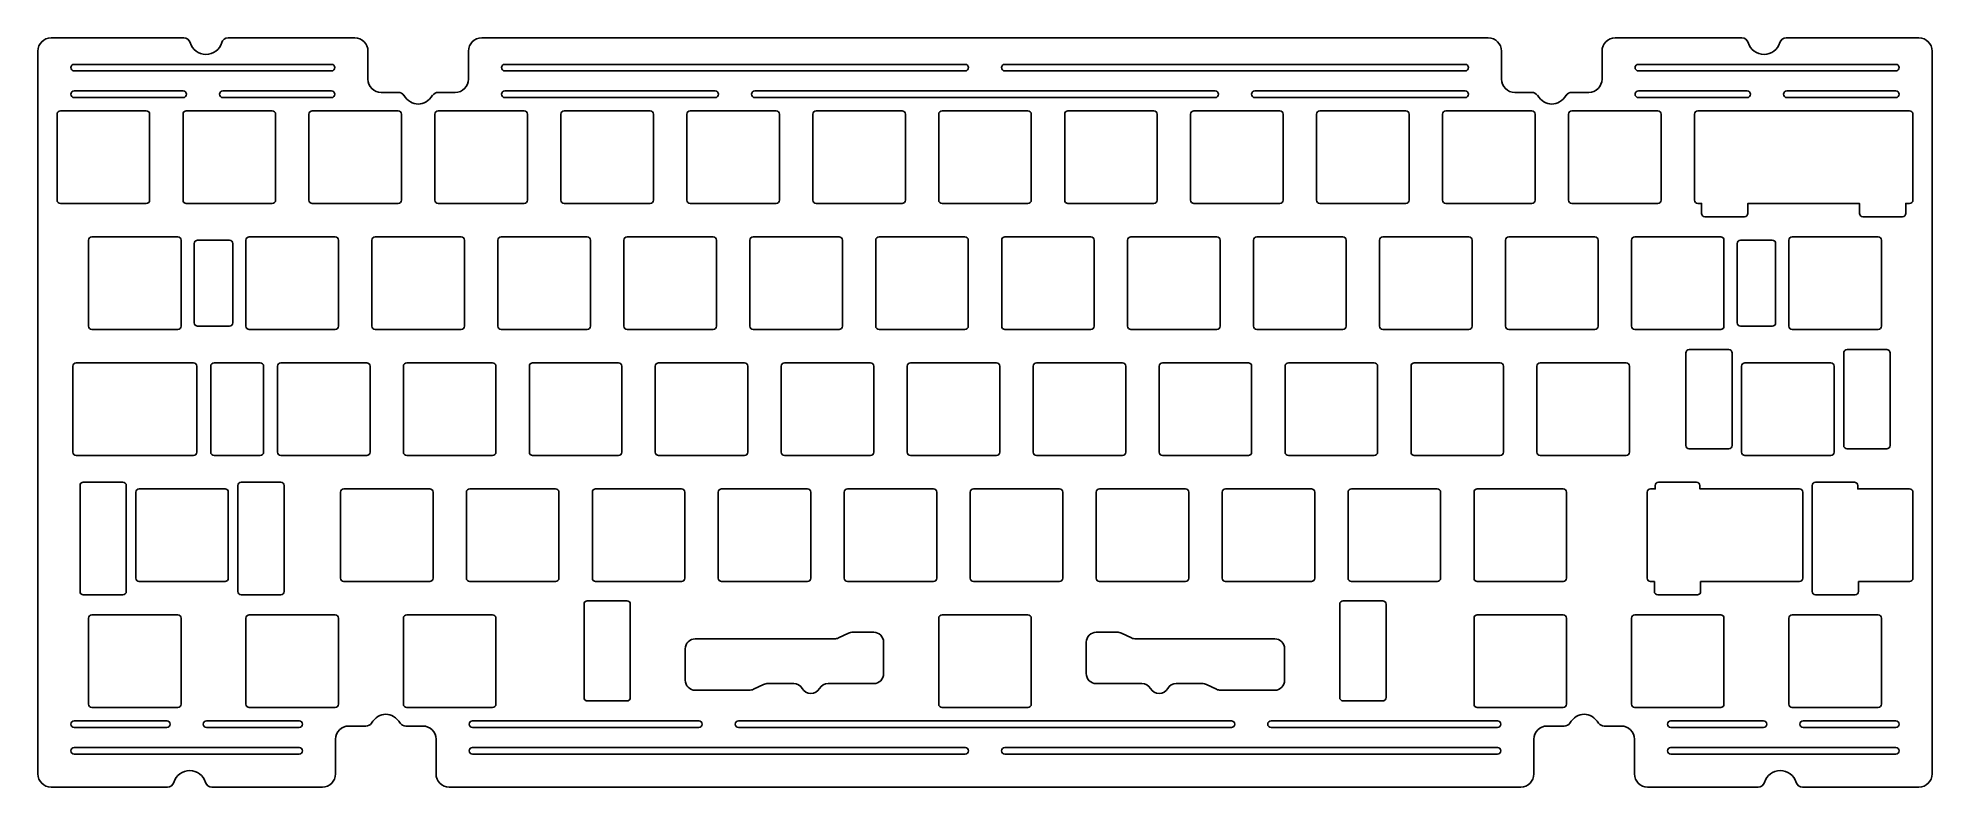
# Model space of a CAD drawing. Header units: millimetres. Extents: x -287 to 0, y -7 to 107.
import ezdxf

# ---------------------------------------------------------------- set-up
doc = ezdxf.new("R2010")
doc.units = ezdxf.units.MM
doc.header["$MEASUREMENT"] = 0

msp = doc.modelspace()

# ---------------------------------------------------------------- linework, layer by layer
for p, q in [((-264.88, 106.51), (-284.94, 106.51)), ((-239.02, 106.51), (-258.18, 106.51)), ((-67.57, 106.51), (-219.82, 106.51)), ((-29.21, 106.51), (-48.37, 106.51)), ((-2.44, 106.51), (-22.5, 106.51)), ((-286.94, 104.51), (-286.94, -4.75)), ((-237.02, 100.27), (-237.02, 104.51)), ((-221.82, 104.51), (-221.82, 100.27)), ((-65.57, 100.27), (-65.57, 104.51)), ((-50.37, 104.51), (-50.37, 100.27)), ((-0.44, -4.75), (-0.44, 104.51)), ((-232.43, 98.27), (-235.02, 98.27)), ((-223.82, 98.27), (-226.4, 98.27)), ((-60.98, 98.27), (-63.57, 98.27)), ((-52.37, 98.27), (-54.95, 98.27)), ((-241.92, -4.75), (-241.92, 0.48)), ((-239.92, 2.48), (-237.33, 2.48)), ((-231.3, 2.48), (-228.72, 2.48)), ((-226.72, 0.48), (-226.72, -4.75)), ((-60.67, -4.75), (-60.67, 0.48)), ((-58.67, 2.48), (-56.08, 2.48)), ((-50.05, 2.48), (-47.47, 2.48)), ((-45.47, 0.48), (-45.47, -4.75)), ((-284.94, -6.75), (-267.33, -6.75)), ((-260.63, -6.75), (-243.92, -6.75)), ((-224.72, -6.75), (-62.67, -6.75)), ((-43.47, -6.75), (-26.76, -6.75)), ((-20.05, -6.75), (-2.44, -6.75))]:
    msp.add_line(p, q)
for points in [[(-281.44, 102.51), (-242.52, 102.51, -1), (-242.52, 101.51), (-281.44, 101.51, -1)], [(-146.69, 101.51), (-216.32, 101.51, -1), (-216.32, 102.51), (-146.69, 102.51, -1)], [(-140.69, 102.51, 1), (-140.69, 101.51), (-71.07, 101.51, 1), (-71.07, 102.51)], [(-5.94, 101.51, 1), (-5.94, 102.51), (-44.87, 102.51, 1), (-44.87, 101.51)], [(-264.98, 97.48), (-281.44, 97.48, -1), (-281.44, 98.48), (-264.98, 98.48, -1)], [(-258.98, 98.48), (-242.52, 98.48, -1), (-242.52, 97.48), (-258.98, 97.48, -1)], [(-184.51, 97.48), (-216.32, 97.48, -1), (-216.32, 98.48), (-184.51, 98.48, -1)], [(-108.88, 97.48), (-178.51, 97.48, -1), (-178.51, 98.48), (-108.88, 98.48, -1)], [(-102.88, 98.48), (-71.07, 98.48, -1), (-71.07, 97.48), (-102.88, 97.48, -1)], [(-28.41, 97.48), (-44.87, 97.48, -1), (-44.87, 98.48), (-28.41, 98.48, -1)], [(-22.41, 98.48, 1), (-22.41, 97.48), (-5.94, 97.48, 1), (-5.94, 98.48)], [(-284.04, 81.98), (-284.04, 94.98, -0.414214), (-283.54, 95.48), (-270.54, 95.48, -0.414214), (-270.04, 94.98), (-270.04, 81.98, -0.414214), (-270.54, 81.48), (-283.54, 81.48, -0.414214)], [(-250.99, 94.98, 0.414214), (-251.49, 95.48), (-264.49, 95.48, 0.414214), (-264.99, 94.98), (-264.99, 81.98, 0.414214), (-264.49, 81.48), (-251.49, 81.48, 0.414214), (-250.99, 81.98)], [(-245.44, 95.48), (-232.44, 95.48, -0.414214), (-231.94, 94.98), (-231.94, 81.98, -0.414214), (-232.44, 81.48), (-245.44, 81.48, -0.414214), (-245.94, 81.98), (-245.94, 94.98, -0.414214)], [(-226.39, 95.48), (-213.39, 95.48, -0.414214), (-212.89, 94.98), (-212.89, 81.98, -0.414214), (-213.39, 81.48), (-226.39, 81.48, -0.414214), (-226.89, 81.98), (-226.89, 94.98, -0.414214)], [(-194.34, 81.48), (-207.34, 81.48, -0.414214), (-207.84, 81.98), (-207.84, 94.98, -0.414214), (-207.34, 95.48), (-194.34, 95.48, -0.414214), (-193.84, 94.98), (-193.84, 81.98, -0.414214)], [(-188.79, 81.98), (-188.79, 94.98, -0.414214), (-188.29, 95.48), (-175.29, 95.48, -0.414214), (-174.79, 94.98), (-174.79, 81.98, -0.414214), (-175.29, 81.48), (-188.29, 81.48, -0.414214)], [(-169.74, 81.98), (-169.74, 94.98, -0.414214), (-169.24, 95.48), (-156.24, 95.48, -0.414214), (-155.74, 94.98), (-155.74, 81.98, -0.414214), (-156.24, 81.48), (-169.24, 81.48, -0.414214)], [(-136.69, 94.98), (-136.69, 81.98, -0.414214), (-137.19, 81.48), (-150.19, 81.48, -0.414214), (-150.69, 81.98), (-150.69, 94.98, -0.414214), (-150.19, 95.48), (-137.19, 95.48, -0.414214)], [(-131.64, 81.98), (-131.64, 94.98, -0.414214), (-131.14, 95.48), (-118.14, 95.48, -0.414214), (-117.64, 94.98), (-117.64, 81.98, -0.414214), (-118.14, 81.48), (-131.14, 81.48, -0.414214)], [(-112.59, 81.98), (-112.59, 94.98, -0.414214), (-112.09, 95.48), (-99.09, 95.48, -0.414214), (-98.59, 94.98), (-98.59, 81.98, -0.414214), (-99.09, 81.48), (-112.09, 81.48, -0.414214)], [(-93.54, 81.98), (-93.54, 94.98, -0.414214), (-93.04, 95.48), (-80.04, 95.48, -0.414214), (-79.54, 94.98), (-79.54, 81.98, -0.414214), (-80.04, 81.48), (-93.04, 81.48, -0.414214)], [(-73.99, 95.48), (-60.99, 95.48, -0.414214), (-60.49, 94.98), (-60.49, 81.98, -0.414214), (-60.99, 81.48), (-73.99, 81.48, -0.414214), (-74.49, 81.98), (-74.49, 94.98, -0.414214)], [(-54.94, 95.48), (-41.94, 95.48, -0.414214), (-41.44, 94.98), (-41.44, 81.98, -0.414214), (-41.94, 81.48), (-54.94, 81.48, -0.414214), (-55.44, 81.98), (-55.44, 94.98, -0.414214)], [(-35.31, 79.98), (-35.31, 81.48), (-35.89, 81.48, -0.414214), (-36.39, 81.98), (-36.39, 94.98, -0.414214), (-35.89, 95.48), (-3.84, 95.48, -0.414214), (-3.34, 94.98), (-3.34, 81.98, -0.414214), (-3.84, 81.48), (-4.43, 81.48), (-4.43, 79.98, -0.414214), (-4.93, 79.48), (-10.93, 79.48, -0.414214), (-11.43, 79.98), (-11.43, 81.48), (-28.31, 81.48), (-28.31, 79.98, -0.414214), (-28.81, 79.48), (-34.81, 79.48, -0.414214)], [(-265.28, 75.93, 0.414214), (-265.78, 76.43), (-278.78, 76.43, 0.414214), (-279.28, 75.93), (-279.28, 62.93, 0.414214), (-278.78, 62.43), (-265.78, 62.43, 0.414214), (-265.28, 62.93)], [(-263.28, 63.43, 0.414214), (-262.78, 62.93), (-257.97, 62.93, 0.414214), (-257.47, 63.43), (-257.47, 75.43, 0.414214), (-257.97, 75.93), (-262.78, 75.93, 0.414214), (-263.28, 75.43)], [(-241.47, 75.93), (-241.47, 62.93, -0.414214), (-241.97, 62.43), (-254.97, 62.43, -0.414214), (-255.47, 62.93), (-255.47, 75.93, -0.414214), (-254.97, 76.43), (-241.97, 76.43, -0.414214)], [(-235.92, 76.43, 0.414214), (-236.42, 75.93), (-236.42, 62.93, 0.414214), (-235.92, 62.43), (-222.92, 62.43, 0.414214), (-222.42, 62.93), (-222.42, 75.93, 0.414214), (-222.92, 76.43)], [(-217.37, 62.93), (-217.37, 75.93, -0.414214), (-216.87, 76.43), (-203.87, 76.43, -0.414214), (-203.37, 75.93), (-203.37, 62.93, -0.414214), (-203.87, 62.43), (-216.87, 62.43, -0.414214)], [(-198.32, 62.93), (-198.32, 75.93, -0.414214), (-197.82, 76.43), (-184.82, 76.43, -0.414214), (-184.32, 75.93), (-184.32, 62.93, -0.414214), (-184.82, 62.43), (-197.82, 62.43, -0.414214)], [(-165.77, 62.43), (-178.77, 62.43, -0.414214), (-179.27, 62.93), (-179.27, 75.93, -0.414214), (-178.77, 76.43), (-165.77, 76.43, -0.414214), (-165.27, 75.93), (-165.27, 62.93, -0.414214)], [(-146.22, 75.93, 0.414214), (-146.72, 76.43), (-159.72, 76.43, 0.414214), (-160.22, 75.93), (-160.22, 62.93, 0.414214), (-159.72, 62.43), (-146.72, 62.43, 0.414214), (-146.22, 62.93)], [(-140.67, 76.43), (-127.67, 76.43, -0.414214), (-127.17, 75.93), (-127.17, 62.93, -0.414214), (-127.67, 62.43), (-140.67, 62.43, -0.414214), (-141.17, 62.93), (-141.17, 75.93, -0.414214)], [(-108.62, 62.43), (-121.62, 62.43, -0.414214), (-122.12, 62.93), (-122.12, 75.93, -0.414214), (-121.62, 76.43), (-108.62, 76.43, -0.414214), (-108.12, 75.93), (-108.12, 62.93, -0.414214)], [(-103.07, 62.93), (-103.07, 75.93, -0.414214), (-102.57, 76.43), (-89.57, 76.43, -0.414214), (-89.07, 75.93), (-89.07, 62.93, -0.414214), (-89.57, 62.43), (-102.57, 62.43, -0.414214)], [(-70.52, 62.43, 0.414214), (-70.02, 62.93), (-70.02, 75.93, 0.414214), (-70.52, 76.43), (-83.52, 76.43, 0.414214), (-84.02, 75.93), (-84.02, 62.93, 0.414214), (-83.52, 62.43)], [(-51.47, 62.43), (-64.47, 62.43, -0.414214), (-64.97, 62.93), (-64.97, 75.93, -0.414214), (-64.47, 76.43), (-51.47, 76.43, -0.414214), (-50.97, 75.93), (-50.97, 62.93, -0.414214)], [(-45.92, 62.93), (-45.92, 75.93, -0.414214), (-45.42, 76.43), (-32.42, 76.43, -0.414214), (-31.92, 75.93), (-31.92, 62.93, -0.414214), (-32.42, 62.43), (-45.42, 62.43, -0.414214)], [(-29.92, 63.43, 0.414214), (-29.42, 62.93), (-24.61, 62.93, 0.414214), (-24.11, 63.43), (-24.11, 75.43, 0.414214), (-24.61, 75.93), (-29.42, 75.93, 0.414214), (-29.92, 75.43)], [(-21.61, 76.43, 0.414214), (-22.11, 75.93), (-22.11, 62.93, 0.414214), (-21.61, 62.43), (-8.61, 62.43, 0.414214), (-8.11, 62.93), (-8.11, 75.93, 0.414214), (-8.61, 76.43)], [(-281.66, 43.88, 0.414214), (-281.16, 43.38), (-263.4, 43.38, 0.414214), (-262.9, 43.88), (-262.9, 56.88, 0.414214), (-263.4, 57.38), (-281.16, 57.38, 0.414214), (-281.66, 56.88)], [(-260.8, 43.88), (-260.8, 56.88, -0.414214), (-260.3, 57.38), (-253.3, 57.38, -0.414214), (-252.8, 56.88), (-252.8, 43.88, -0.414214), (-253.3, 43.38), (-260.3, 43.38, -0.414214)], [(-237.21, 43.38, 0.414214), (-236.71, 43.88), (-236.71, 56.88, 0.414214), (-237.21, 57.38), (-250.21, 57.38, 0.414214), (-250.71, 56.88), (-250.71, 43.88, 0.414214), (-250.21, 43.38)], [(-231.66, 43.88), (-231.66, 56.88, -0.414214), (-231.16, 57.38), (-218.16, 57.38, -0.414214), (-217.66, 56.88), (-217.66, 43.88, -0.414214), (-218.16, 43.38), (-231.16, 43.38, -0.414214)], [(-212.61, 43.88, 0.414214), (-212.11, 43.38), (-199.11, 43.38, 0.414214), (-198.61, 43.88), (-198.61, 56.88, 0.414214), (-199.11, 57.38), (-212.11, 57.38, 0.414214), (-212.61, 56.88)], [(-180.06, 43.38, 0.414214), (-179.56, 43.88), (-179.56, 56.88, 0.414214), (-180.06, 57.38), (-193.06, 57.38, 0.414214), (-193.56, 56.88), (-193.56, 43.88, 0.414214), (-193.06, 43.38)], [(-161.01, 43.38), (-174.01, 43.38, -0.414214), (-174.51, 43.88), (-174.51, 56.88, -0.414214), (-174.01, 57.38), (-161.01, 57.38, -0.414214), (-160.51, 56.88), (-160.51, 43.88, -0.414214)], [(-141.96, 43.38), (-154.96, 43.38, -0.414214), (-155.46, 43.88), (-155.46, 56.88, -0.414214), (-154.96, 57.38), (-141.96, 57.38, -0.414214), (-141.46, 56.88), (-141.46, 43.88, -0.414214)], [(-136.41, 43.88), (-136.41, 56.88, -0.414214), (-135.91, 57.38), (-122.91, 57.38, -0.414214), (-122.41, 56.88), (-122.41, 43.88, -0.414214), (-122.91, 43.38), (-135.91, 43.38, -0.414214)], [(-103.86, 43.38), (-116.86, 43.38, -0.414214), (-117.36, 43.88), (-117.36, 56.88, -0.414214), (-116.86, 57.38), (-103.86, 57.38, -0.414214), (-103.36, 56.88), (-103.36, 43.88, -0.414214)], [(-84.31, 56.88, 0.414214), (-84.81, 57.38), (-97.81, 57.38, 0.414214), (-98.31, 56.88), (-98.31, 43.88, 0.414214), (-97.81, 43.38), (-84.81, 43.38, 0.414214), (-84.31, 43.88)], [(-65.76, 43.38, 0.414214), (-65.26, 43.88), (-65.26, 56.88, 0.414214), (-65.76, 57.38), (-78.76, 57.38, 0.414214), (-79.26, 56.88), (-79.26, 43.88, 0.414214), (-78.76, 43.38)], [(-46.21, 56.88), (-46.21, 43.88, -0.414214), (-46.71, 43.38), (-59.71, 43.38, -0.414214), (-60.21, 43.88), (-60.21, 56.88, -0.414214), (-59.71, 57.38), (-46.71, 57.38, -0.414214)], [(-31.19, 44.38), (-37.19, 44.38, -0.414214), (-37.69, 44.88), (-37.69, 58.88, -0.414214), (-37.19, 59.38), (-31.19, 59.38, -0.414214), (-30.69, 58.88), (-30.69, 44.88, -0.414214)], [(-15.75, 43.38, 0.414214), (-15.25, 43.88), (-15.25, 56.88, 0.414214), (-15.75, 57.38), (-28.75, 57.38, 0.414214), (-29.25, 56.88), (-29.25, 43.88, 0.414214), (-28.75, 43.38)], [(-7.31, 44.38), (-13.31, 44.38, -0.414214), (-13.81, 44.88), (-13.81, 58.88, -0.414214), (-13.31, 59.38), (-7.31, 59.38, -0.414214), (-6.81, 58.88), (-6.81, 44.88, -0.414214)], [(-280.07, 39.33), (-274.07, 39.33, -0.414214), (-273.57, 38.83), (-273.57, 22.83, -0.414214), (-274.07, 22.33), (-280.07, 22.33, -0.414214), (-280.57, 22.83), (-280.57, 38.83, -0.414214)], [(-272.14, 24.83), (-272.14, 37.83, -0.414214), (-271.64, 38.33), (-258.64, 38.33, -0.414214), (-258.14, 37.83), (-258.14, 24.83, -0.414214), (-258.64, 24.33), (-271.64, 24.33, -0.414214)], [(-249.7, 38.83), (-249.7, 22.83, -0.414214), (-250.2, 22.33), (-256.2, 22.33, -0.414214), (-256.7, 22.83), (-256.7, 38.83, -0.414214), (-256.2, 39.33), (-250.2, 39.33, -0.414214)], [(-241.18, 24.83, 0.414214), (-240.68, 24.33), (-227.68, 24.33, 0.414214), (-227.18, 24.83), (-227.18, 37.83, 0.414214), (-227.68, 38.33), (-240.68, 38.33, 0.414214), (-241.18, 37.83)], [(-222.13, 24.83), (-222.13, 37.83, -0.414214), (-221.63, 38.33), (-208.63, 38.33, -0.414214), (-208.13, 37.83), (-208.13, 24.83, -0.414214), (-208.63, 24.33), (-221.63, 24.33, -0.414214)], [(-189.08, 37.83), (-189.08, 24.83, -0.414214), (-189.58, 24.33), (-202.58, 24.33, -0.414214), (-203.08, 24.83), (-203.08, 37.83, -0.414214), (-202.58, 38.33), (-189.58, 38.33, -0.414214)], [(-170.53, 24.33, 0.414214), (-170.03, 24.83), (-170.03, 37.83, 0.414214), (-170.53, 38.33), (-183.53, 38.33, 0.414214), (-184.03, 37.83), (-184.03, 24.83, 0.414214), (-183.53, 24.33)], [(-151.48, 24.33, 0.414214), (-150.98, 24.83), (-150.98, 37.83, 0.414214), (-151.48, 38.33), (-164.48, 38.33, 0.414214), (-164.98, 37.83), (-164.98, 24.83, 0.414214), (-164.48, 24.33)], [(-132.43, 24.33, 0.414214), (-131.93, 24.83), (-131.93, 37.83, 0.414214), (-132.43, 38.33), (-145.43, 38.33, 0.414214), (-145.93, 37.83), (-145.93, 24.83, 0.414214), (-145.43, 24.33)], [(-126.38, 38.33), (-113.38, 38.33, -0.414214), (-112.88, 37.83), (-112.88, 24.83, -0.414214), (-113.38, 24.33), (-126.38, 24.33, -0.414214), (-126.88, 24.83), (-126.88, 37.83, -0.414214)], [(-94.33, 24.33, 0.414214), (-93.83, 24.83), (-93.83, 37.83, 0.414214), (-94.33, 38.33), (-107.33, 38.33, 0.414214), (-107.83, 37.83), (-107.83, 24.83, 0.414214), (-107.33, 24.33)], [(-88.78, 24.83), (-88.78, 37.83, -0.414214), (-88.28, 38.33), (-75.28, 38.33, -0.414214), (-74.78, 37.83), (-74.78, 24.83, -0.414214), (-75.28, 24.33), (-88.28, 24.33, -0.414214)], [(-69.73, 24.83, 0.414214), (-69.23, 24.33), (-56.23, 24.33, 0.414214), (-55.73, 24.83), (-55.73, 37.83, 0.414214), (-56.23, 38.33), (-69.23, 38.33, 0.414214), (-69.73, 37.83)], [(-35.45, 24.33), (-35.45, 22.83, -0.414214), (-35.95, 22.33), (-41.95, 22.33, -0.414214), (-42.45, 22.83), (-42.45, 24.33), (-43.04, 24.33, -0.414214), (-43.54, 24.83), (-43.54, 37.83, -0.414214), (-43.04, 38.33), (-42.32, 38.33), (-42.32, 38.83, -0.414214), (-41.82, 39.33), (-36.07, 39.33, -0.414214), (-35.57, 38.83), (-35.57, 38.33), (-20.51, 38.33, -0.414214), (-20.01, 37.83), (-20.01, 24.83, -0.414214), (-20.51, 24.33)], [(-11.57, 24.33), (-11.57, 22.83, -0.414214), (-12.07, 22.33), (-18.07, 22.33, -0.414214), (-18.57, 22.83), (-18.57, 38.83, -0.414214), (-18.07, 39.33), (-12.2, 39.33, -0.414214), (-11.7, 38.83), (-11.7, 38.33), (-3.84, 38.33, -0.414214), (-3.34, 37.83), (-3.34, 24.83, -0.414214), (-3.84, 24.33)], [(-204.34, 6.78), (-204.34, 20.91, -0.414214), (-203.84, 21.41), (-197.84, 21.41, -0.414214), (-197.34, 20.91), (-197.34, 6.78, -0.414214), (-197.84, 6.28), (-203.84, 6.28, -0.414214)], [(-90.04, 6.78), (-90.04, 20.91, -0.414214), (-89.54, 21.41), (-83.54, 21.41, -0.414214), (-83.04, 20.91), (-83.04, 6.78, -0.414214), (-83.54, 6.28), (-89.54, 6.28, -0.414214)], [(-265.78, 5.28, 0.414214), (-265.28, 5.78), (-265.28, 18.78, 0.414214), (-265.78, 19.28), (-278.78, 19.28, 0.414214), (-279.28, 18.78), (-279.28, 5.78, 0.414214), (-278.78, 5.28)], [(-241.97, 5.28, 0.414214), (-241.47, 5.78), (-241.47, 18.78, 0.414214), (-241.97, 19.28), (-254.97, 19.28, 0.414214), (-255.47, 18.78), (-255.47, 5.78, 0.414214), (-254.97, 5.28)], [(-218.16, 5.28), (-231.16, 5.28, -0.414214), (-231.66, 5.78), (-231.66, 18.78, -0.414214), (-231.16, 19.28), (-218.16, 19.28, -0.414214), (-217.66, 18.78), (-217.66, 5.78, -0.414214)], [(-150.19, 19.28), (-137.19, 19.28, -0.414214), (-136.69, 18.78), (-136.69, 5.78, -0.414214), (-137.19, 5.28), (-150.19, 5.28, -0.414214), (-150.69, 5.78), (-150.69, 18.78, -0.414214)], [(-56.23, 5.28), (-69.23, 5.28, -0.414214), (-69.73, 5.78), (-69.73, 18.78, -0.414214), (-69.23, 19.28), (-56.23, 19.28, -0.414214), (-55.73, 18.78), (-55.73, 5.78, -0.414214)], [(-45.92, 5.78, 0.414214), (-45.42, 5.28), (-32.42, 5.28, 0.414214), (-31.92, 5.78), (-31.92, 18.78, 0.414214), (-32.42, 19.28), (-45.42, 19.28, 0.414214), (-45.92, 18.78)], [(-22.11, 5.78), (-22.11, 18.78, -0.414214), (-21.61, 19.28), (-8.61, 19.28, -0.414214), (-8.11, 18.78), (-8.11, 5.78, -0.414214), (-8.61, 5.28), (-21.61, 5.28, -0.414214)], [(-189.02, 9.4), (-189.02, 14.16, -0.414214), (-187.52, 15.66), (-166.49, 15.66, 0.109518), (-165.86, 15.8), (-164.32, 16.52, -0.109518), (-163.69, 16.66), (-160.52, 16.66, -0.414214), (-159.02, 15.16), (-159.02, 10.4, -0.414214), (-160.52, 8.9), (-167.43, 8.9, 0.267949), (-168.73, 8.15, -0.57735), (-171.33, 8.15, 0.267949), (-172.63, 8.9), (-176.54, 8.9, 0.109518), (-177.17, 8.76), (-178.72, 8.04, -0.109518), (-179.35, 7.9), (-187.52, 7.9, -0.414214)], [(-110.21, 8.76, 0.109518), (-110.84, 8.9), (-114.76, 8.9, 0.267949), (-116.06, 8.15, -0.57735), (-118.66, 8.15, 0.267949), (-119.95, 8.9), (-126.87, 8.9, -0.414214), (-128.37, 10.4), (-128.37, 15.16, -0.414214), (-126.87, 16.66), (-123.7, 16.66, -0.109518), (-123.07, 16.52), (-121.52, 15.8, 0.109518), (-120.89, 15.66), (-99.87, 15.66, -0.414214), (-98.37, 14.16), (-98.37, 9.4, -0.414214), (-99.87, 7.9), (-108.04, 7.9, -0.109518), (-108.67, 8.04)], [(-267.43, 2.28), (-281.44, 2.28, -1), (-281.44, 3.28), (-267.43, 3.28, -1)], [(-261.43, 3.28), (-247.42, 3.28, -1), (-247.42, 2.28), (-261.43, 2.28, -1)], [(-186.96, 2.28), (-221.22, 2.28, -1), (-221.22, 3.28), (-186.96, 3.28, -1)], [(-180.96, 3.28), (-106.43, 3.28, -1), (-106.43, 2.28), (-180.96, 2.28, -1)], [(-100.43, 3.28), (-66.17, 3.28, -1), (-66.17, 2.28), (-100.43, 2.28, -1)], [(-25.96, 2.28), (-39.97, 2.28, -1), (-39.97, 3.28), (-25.96, 3.28, -1)], [(-19.96, 3.28), (-5.94, 3.28, -1), (-5.94, 2.28), (-19.96, 2.28, -1)], [(-281.44, -0.75), (-247.42, -0.75, -1), (-247.42, -1.75), (-281.44, -1.75, -1)], [(-146.69, -1.75), (-221.22, -1.75, -1), (-221.22, -0.75), (-146.69, -0.75, -1)], [(-140.69, -0.75), (-66.17, -0.75, -1), (-66.17, -1.75), (-140.69, -1.75, -1)], [(-5.94, -1.75), (-39.97, -1.75, -1), (-39.97, -0.75), (-5.94, -0.75, -1)]]:
    msp.add_lwpolyline(points, format="xyb", close=True)
for centre, radius, start, end in [((-284.94, 104.51), 2, 90, 180), ((-264.88, 105.51), 1, 16.6015, 90), ((-258.18, 105.51), 1, 90, 163.3985), ((-239.02, 104.51), 2, 0, 90), ((-219.82, 104.51), 2, 90, 180), ((-67.57, 104.51), 2, 0, 90), ((-48.37, 104.51), 2, 90, 180), ((-29.21, 105.51), 1, 16.6015, 90), ((-22.5, 105.51), 1, 90, 163.3985), ((-2.44, 104.51), 2, 0, 90), ((-261.53, 106.51), 2.5, 196.6015, 343.3985), ((-25.86, 106.51), 2.5, 196.6015, 343.3985), ((-235.02, 100.27), 2, 180, 270), ((-232.43, 97.27), 1, 33.6571, 90), ((-226.4, 97.27), 1, 90, 146.3429), ((-223.82, 100.27), 2, 270, 0), ((-63.57, 100.27), 2, 180, 270), ((-60.98, 97.27), 1, 33.6571, 90), ((-54.95, 97.27), 1, 90, 146.3429), ((-52.37, 100.27), 2, 270, 0), ((-237.33, 3.48), 1, 270, 326.3429), ((-231.3, 3.48), 1, 213.6571, 270), ((-56.08, 3.48), 1, 270, 326.3429), ((-50.05, 3.48), 1, 213.6571, 270), ((-239.92, 0.48), 2, 90, 180), ((-228.72, 0.48), 2, 0, 90), ((-58.67, 0.48), 2, 90, 180), ((-47.47, 0.48), 2, 0, 90), ((-284.94, -4.75), 2, 180, 270), ((-263.98, -6.75), 2.5, 16.6015, 163.3985), ((-243.92, -4.75), 2, 270, 0), ((-224.72, -4.75), 2, 180, 270), ((-62.67, -4.75), 2, 270, 0), ((-43.47, -4.75), 2, 180, 270), ((-23.41, -6.75), 2.5, 16.6015, 163.3985), ((-2.44, -4.75), 2, 270, 0), ((-267.33, -5.75), 1, 270, 343.3985), ((-260.63, -5.75), 1, 196.6015, 270), ((-26.76, -5.75), 1, 270, 343.3985), ((-20.05, -5.75), 1, 196.6015, 270)]:
    msp.add_arc(centre, radius, start, end)
for centre, start_param, end_param in [((-229.42, 100.74), 5.467737, 7.098634), ((-57.97, 100.74), 5.467737, 7.098634), ((-234.32, 0.02), 2.326144, 3.957041), ((-53.07, 0.02), 2.326144, 3.957041)]:
    msp.add_ellipse(centre, major_axis=(0, -4.24), ratio=0.707107, start_param=start_param, end_param=end_param)

doc.saveas('drawing.dxf')
